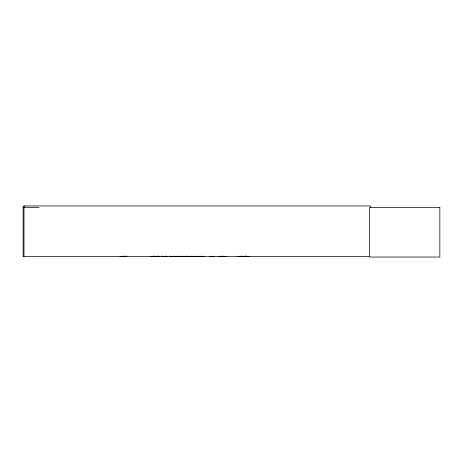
<?xml version="1.0" encoding="UTF-8"?>
<svg xmlns="http://www.w3.org/2000/svg" width="463" height="463" viewBox="0 0 463 463"><rect width="100%" height="100%" fill="white"/><g stroke="black" fill="none" stroke-linecap="round" stroke-linejoin="round"><path stroke-width="0.69" d="M157.171 256.525L157.2 256.629M120.004 256.629L124.767 256.253L124.807 256.629M154.659 256.577L154.625 256.114M158.774 256.577L158.815 256.253M162.692 256.577L162.635 256.114M151.025 256.577L158.815 256.525M188.204 256.577L188.244 256.253M237.617 256.577L249.308 256.589M243.075 256.577L243.11 256.253L243.15 256.629M154.891 256.577L154.937 256.253L154.983 256.629M162.924 256.577L162.97 256.253L163.011 256.629M166.807 256.577L161.379 256.253M24.597 206.475L23.15 206.475L23.15 256.629L369.694 256.629M23.15 207.407L39.031 207.407M169.458 256.577L204.611 256.577M165.54 256.577L165.592 256.114M152.42 256.577L152.379 256.253L152.339 256.629M248.486 256.577L248.452 256.253L248.417 256.629M193.615 256.577L193.58 256.253M189.483 256.577L189.442 256.253M204.42 256.577L204.38 256.253L204.345 256.629M199.096 256.566L199.084 256.253M181.016 256.566L180.975 256.218M175.083 256.577L175.055 256.253M370.417 207.407L370.417 205.954L23.966 205.954L23.966 256.629M249.025 256.218L249.025 256.629M245.899 256.114L245.899 256.629M245.714 256.114L245.714 256.629M245.286 256.114L245.286 256.629M245.106 256.114L245.106 256.629M243.758 256.218L243.758 256.629M241.802 256.114L241.802 256.629M241.622 256.114L241.622 256.629M241.194 256.114L241.194 256.629M241.009 256.114L241.009 256.629M238.497 256.218L238.497 256.629M237.884 256.218L237.884 256.629M226.152 256.218L226.152 256.629L218.704 256.612L218.71 256.218M223.062 256.01L223.062 256.629M222.553 256.114L222.564 256.629M221.615 256.01L221.615 256.629M213.941 256.218L213.941 256.629M212.395 256.218L212.395 256.629M211.585 256.218L211.585 256.629M210.011 256.218L210.011 256.629M201.208 256.114L201.208 256.629M201.023 256.114L201.023 256.629M199.049 256.218L199.049 256.629M198.812 256.218L198.812 256.629M195.681 256.114L195.681 256.629M195.502 256.114L195.502 256.629M193.546 256.218L193.546 256.629M191.589 256.114L191.589 256.629M191.404 256.114L191.404 256.629M189.408 256.218L189.408 256.629M188.279 256.218L188.279 256.629M186.282 256.114L186.282 256.629M186.097 256.114L186.097 256.629M184.141 256.218L184.141 256.629M182.185 256.114L182.185 256.629M182.005 256.114L182.005 256.629M178.874 256.218L178.874 256.629M177.607 256.114L177.607 256.629M177.398 256.114L177.398 256.629M176.154 256.218L176.154 256.629M175.026 256.218L175.026 256.629M174.181 256.114L174.181 256.629M173.995 256.114L173.995 256.629M173.249 256.218L173.249 256.629M170.859 256.218L170.859 256.629M170.668 256.114L170.668 256.629M170.534 256.114L170.534 256.629M169.371 256.218L169.371 256.629M166.894 256.218L166.894 256.629M165.725 256.114L165.725 256.629M165.216 256.218L165.216 256.629M162.501 256.114L162.501 256.629M161.338 256.218L161.338 256.629M158.861 256.218L158.861 256.629M157.692 256.114L157.692 256.629M157.559 256.114L157.559 256.629M156.818 256.218L156.818 256.629M154.827 256.114L154.827 256.629M153.994 256.114L153.994 256.629M153.838 256.114L153.838 256.629M151.251 256.218L151.251 256.629M126.746 256.01L126.746 256.629M125.294 256.01L125.294 256.629M123.308 256.114L123.308 256.629M123.152 256.114L123.152 256.629M120.334 256.218L120.334 256.629M439.85 207.407L369.601 207.407L369.601 257.046L439.85 257.046L439.85 207.407M222.304 256.629L222.304 256.114L222.298 256.629M212.002 256.629L212.002 256.218L211.979 256.629"/></g></svg>
